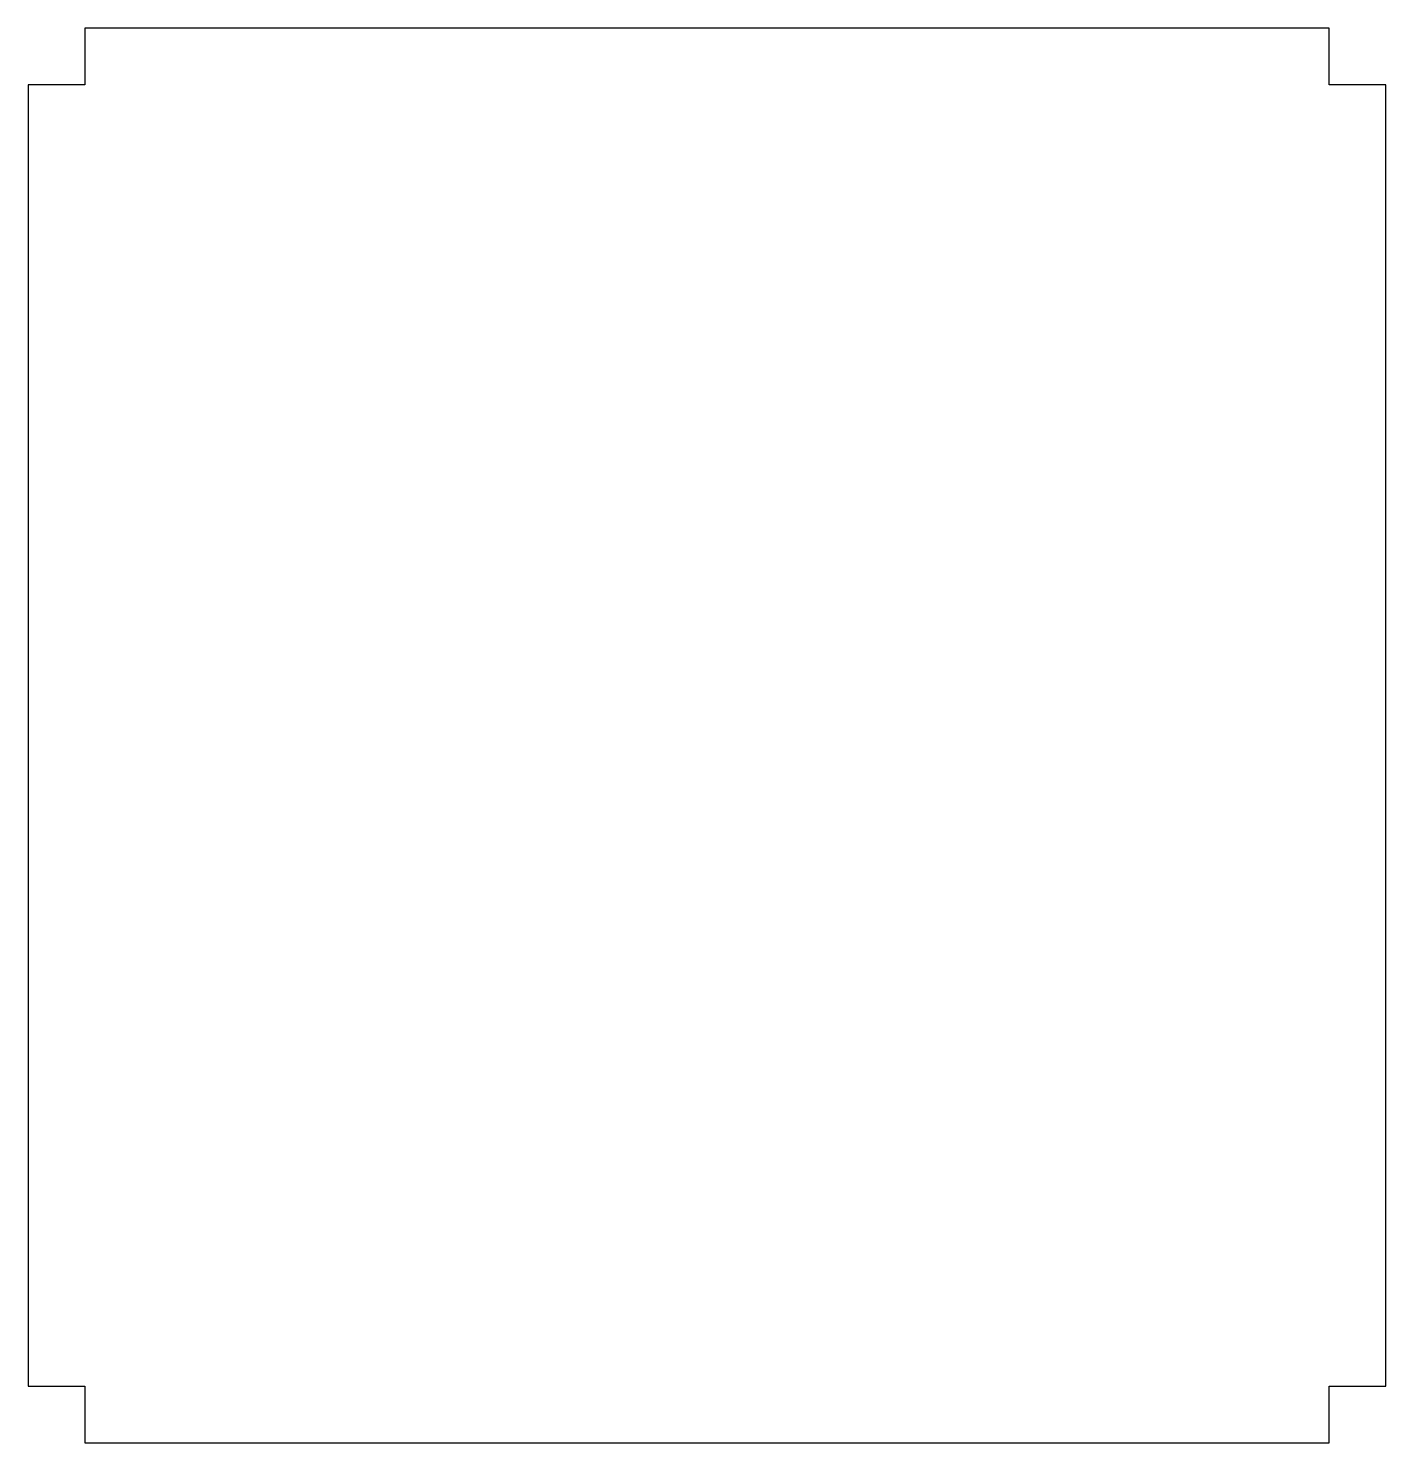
# Model space of a CAD drawing. Header units: metres. Extents: x 0 to 120, y 0 to 125.
import ezdxf

# ---------------------------------------------------------------- set-up
doc = ezdxf.new("R2010")
doc.units = ezdxf.units.M
doc.layers.add('CUT', color=7, linetype='CONTINUOUS')

msp = doc.modelspace()

# ---------------------------------------------------------------- linework, layer by layer
at = {"layer": 'CUT'}
msp.add_lwpolyline([(5, 0), (115, 0), (115, 5), (120, 5), (120, 120), (115, 120), (115, 125), (5, 125), (5, 120), (0, 120), (0, 5), (5, 5)], close=True, dxfattribs=at)

doc.saveas('drawing.dxf')
